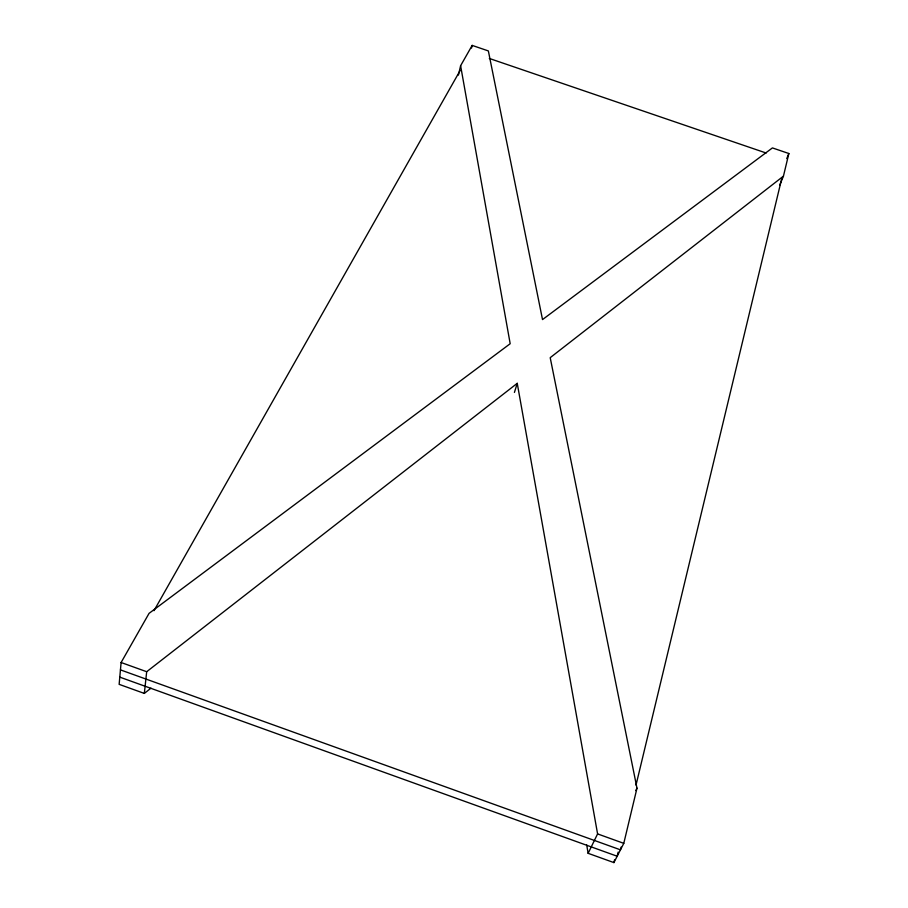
<?xml version="1.0" encoding="UTF-8"?>
<svg xmlns="http://www.w3.org/2000/svg" width="908" height="908" viewBox="0 0 908 908"><rect width="100%" height="100%" fill="white"/><g stroke="black" fill="none" stroke-linecap="round" stroke-linejoin="round"><path stroke-width="1.36" d="M779.745 185.039L783.445 176.141L788.859 153.52L772.424 147.913L542.519 319.582L488.356 50.927L472.171 45.4L460.606 65.728L510.183 343.723L149.06 613.365L121.105 662.511L119.141 684.348L144.327 693.417L150.989 688.162M144.327 693.417L146.687 671.716L517.242 383.324L597.589 833.907L588.134 853.316L613.91 862.6L623.785 843.339L636.985 788.167L550.203 357.673L783.445 176.141M458.438 75.069L460.606 65.728M471.547 48.045L472.171 45.4M621.117 847.073L620.448 849.831L120.446 669.877M636.009 785.102L781.924 177.775M613.91 862.6L614.568 859.853M618.166 852.101L617.168 856.233L119.788 677.13M514.416 392.438L517.242 383.324M786.771 158.559L788.859 153.52M635.759 790.607L636.985 788.167M153.985 610.687L460.118 70.552M489.321 58.453L766.159 153.021M121.105 662.511L146.687 671.716M597.589 833.907L623.785 843.339M586.693 844.939L588.134 853.316"/></g></svg>
